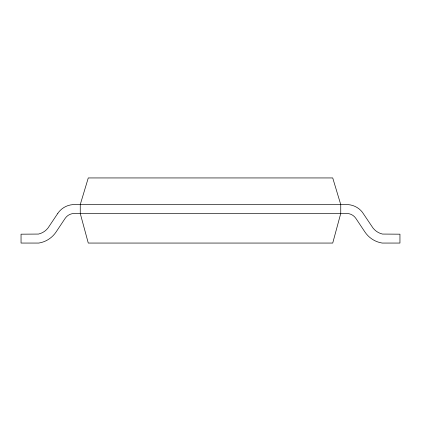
<?xml version="1.0" encoding="UTF-8"?>
<svg xmlns="http://www.w3.org/2000/svg" width="421" height="421" viewBox="0 0 421 421"><rect width="100%" height="100%" fill="white"/><g stroke="black" fill="none" stroke-linecap="round" stroke-linejoin="round"><path stroke-width="0.63" d="M340.747 213.458L332.727 243.059L88.273 243.059L80.253 213.458L80.253 204.58L88.273 177.941L332.727 177.941L340.747 204.58L340.747 213.458M57.84 213.315L48.041 227.956A16.777 16.777 0 0 1 38.532 234.065L21.05 234.181L21.05 243.059L38.811 243.059A25.665 25.665 0 0 0 56.109 231.945L65.134 218.388A11.051 11.051 0 0 1 74.333 213.463L346.667 213.458A11.051 11.051 0 0 1 355.866 218.388L364.891 231.945A25.665 25.665 0 0 0 382.189 243.059L399.95 243.059L399.95 234.181L382.468 234.065A16.777 16.777 0 0 1 372.959 227.956L362.307 212.142A19.94 19.94 0 0 0 348.299 204.638L72.701 204.638A19.94 19.94 0 0 0 58.693 212.142L57.84 213.315"/></g></svg>
